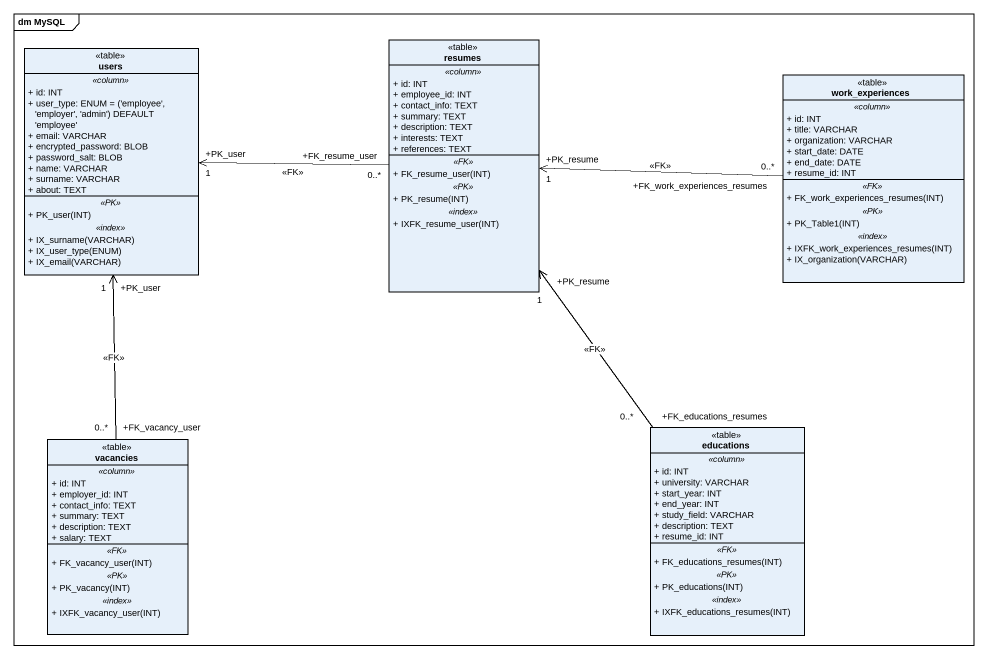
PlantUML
@startuml
mainframe dm MySQL
hide circle
hide empty members
skinparam classAttributeIconSize 0
class users <<table>> {
  .. <<column>> ..
  + id: INT
  {field} + user_type: ENUM = ('employee', 'employer', 'admin') DEFAULT 'employee'
  + email: VARCHAR
  + encrypted_password: BLOB
  + password_salt: BLOB
  + name: VARCHAR
  + surname: VARCHAR
  + about: TEXT
  .. <<PK>> ..
  + PK_user(INT)
  .. <<index>> ..
  + IX_surname(VARCHAR)
  + IX_user_type(ENUM)
  + IX_email(VARCHAR)
}
class resumes <<table>> {
  .. <<column>> ..
  + id: INT
  + employee_id: INT
  + contact_info: TEXT
  + summary: TEXT
  + description: TEXT
  + interests: TEXT
  + references: TEXT
  .. <<FK>> ..
  + FK_resume_user(INT)
  .. <<PK>> ..
  + PK_resume(INT)
  .. <<index>> ..
  + IXFK_resume_user(INT)
}
class work_experiences <<table>> {
  .. <<column>> ..
  + id: INT
  + title: VARCHAR
  + organization: VARCHAR
  + start_date: DATE
  + end_date: DATE
  + resume_id: INT
  .. <<FK>> ..
  + FK_work_experiences_resumes(INT)
  .. <<PK>> ..
  + PK_Table1(INT)
  .. <<index>> ..
  + IXFK_work_experiences_resumes(INT)
  + IX_organization(VARCHAR)
}
class vacancies <<table>> {
  .. <<column>> ..
  + id: INT
  + employer_id: INT
  + contact_info: TEXT
  + summary: TEXT
  + description: TEXT
  + salary: TEXT
  .. <<FK>> ..
  + FK_vacancy_user(INT)
  .. <<PK>> ..
  + PK_vacancy(INT)
  .. <<index>> ..
  + IXFK_vacancy_user(INT)
}
class educations <<table>> {
  .. <<column>> ..
  + id: INT
  + university: VARCHAR
  + start_year: INT
  + end_year: INT
  + study_field: VARCHAR
  + description: TEXT
  + resume_id: INT
  .. <<FK>> ..
  + FK_educations_resumes(INT)
  .. <<PK>> ..
  + PK_educations(INT)
  .. <<index>> ..
  + IXFK_educations_resumes(INT)
}
resumes "+FK_resume_user\n0..*" -left-> "+PK_user\n1" users : <<FK>>
work_experiences "+FK_work_experiences_resumes\n0..*" -left-> "+PK_resume\n1" resumes : <<FK>>
vacancies "+FK_vacancy_user\n0..*" -up-> "+PK_user\n1" users : <<FK>>
educations "+FK_educations_resumes\n0..*" -up-> "+PK_resume\n1" resumes : <<FK>>
@enduml
